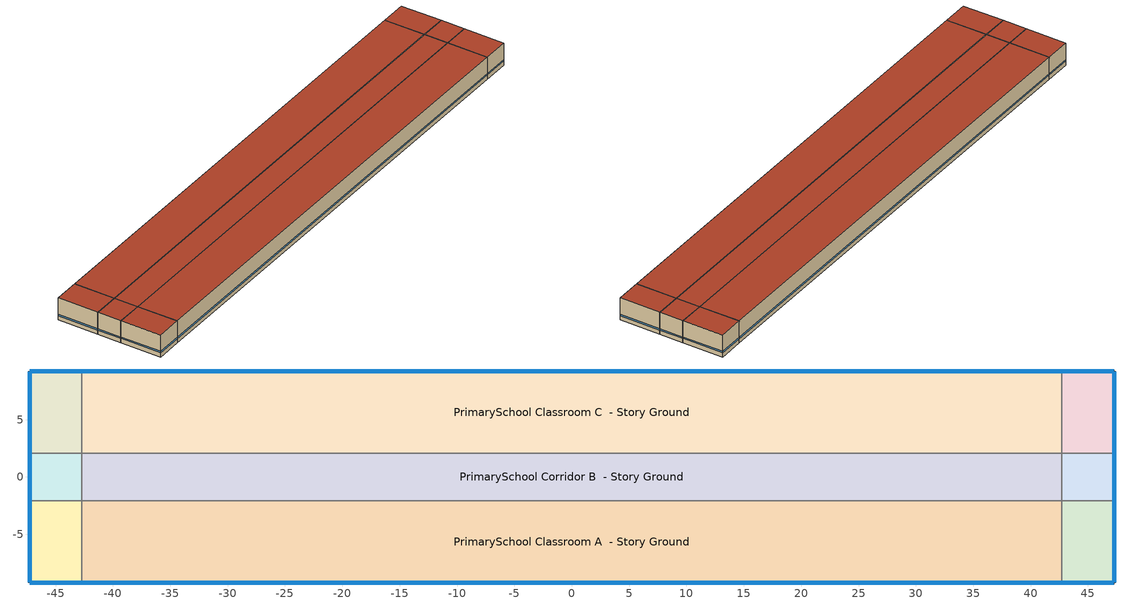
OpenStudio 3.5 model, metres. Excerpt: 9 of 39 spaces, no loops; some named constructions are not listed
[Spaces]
PrimarySchool Classroom A end_a - Story Ground
 floor ground (Foundation F 126 Perim 1171 Area 3262): -47.27,-9.21 -47.27,-2.08 -42.7,-2.08 -42.7,-9.21 z0
 wall outside: -47.27,-2.08 -47.27,-9.21 -42.7,-9.21 z0:3.96
 wall to PrimarySchool Corridor B end_a - Story Ground: -42.7,-2.08 -47.27,-2.08 z0:3.96
 wall to PrimarySchool Classroom A  - Story Ground: -42.7,-9.21 -42.7,-2.08 z0:3.96
 window: -47.25,-9.21 -42.73,-9.21 / -47.27,-2.1 -47.27,-9.19 z0.76:1
 roof outside: -42.7,-9.21 -42.7,-2.08 -47.27,-2.08 -47.27,-9.21 z3.96
PrimarySchool Corridor B end_a - Story Ground
 floor ground (Foundation F 126 Perim 415 Area 1899): -47.27,-2.08 -47.27,2.08 -42.7,2.08 -42.7,-2.08 z0
 wall outside: -47.27,2.08 -47.27,-2.08 z0:3.96
 wall to PrimarySchool Classroom C end_a - Story Ground: -42.7,2.08 -47.27,2.08 z0:3.96
 wall to PrimarySchool Corridor B  - Story Ground: -42.7,-2.08 -42.7,2.08 z0:3.96
 window: -47.27,2.05 -47.27,-2.05 z0.76:1
 roof outside: -42.7,-2.08 -42.7,2.08 -47.27,2.08 -47.27,-2.08 z3.96
PrimarySchool Classroom C end_a - Story Ground
 floor ground (Foundation F 126 Perim 1171 Area 3262): -47.27,2.08 -47.27,9.21 -42.7,9.21 -42.7,2.08 z0
 wall outside: -42.7,9.21 -47.27,9.21 -47.27,2.08 z0:3.96
 wall to PrimarySchool Classroom C  - Story Ground: -42.7,2.08 -42.7,9.21 z0:3.96
 window: -47.27,9.19 -47.27,2.1 / -42.73,9.21 -47.25,9.21 z0.76:1
 roof outside: -42.7,2.08 -42.7,9.21 -47.27,9.21 -47.27,2.08 z3.96
PrimarySchool Classroom A  - Story Ground
 floor ground (Foundation F 126 Perim 854 Area 60936): -42.7,-9.21 -42.7,-2.08 42.7,-2.08 42.7,-9.21 z0
 wall outside: -42.7,-9.21 42.7,-9.21 z0:3.96
 wall to PrimarySchool Corridor B  - Story Ground: 42.7,-2.08 -42.7,-2.08 z0:3.96
 wall to PrimarySchool Classroom A end_b - Story Ground: 42.7,-9.21 42.7,-2.08 z0:3.96
 window: -42.68,-9.21 42.68,-9.21 z0.76:1
 roof outside: 42.7,-9.21 42.7,-2.08 -42.7,-2.08 -42.7,-9.21 z3.96
PrimarySchool Corridor B  - Story Ground
 floor ground (Foundation F 126 Perim 0 Area 35475): -42.7,-2.08 -42.7,2.08 42.7,2.08 42.7,-2.08 z0
 wall to PrimarySchool Classroom C  - Story Ground: 42.7,2.08 -42.7,2.08 z0:3.96
 wall to PrimarySchool Corridor B end_b - Story Ground: 42.7,-2.08 42.7,2.08 z0:3.96
 roof outside: 42.7,-2.08 42.7,2.08 -42.7,2.08 -42.7,-2.08 z3.96
PrimarySchool Classroom C  - Story Ground
 floor ground (Foundation F 126 Perim 854 Area 60936): -42.7,2.08 -42.7,9.21 42.7,9.21 42.7,2.08 z0
 wall outside: 42.7,9.21 -42.7,9.21 z0:3.96
 wall to PrimarySchool Classroom C end_b - Story Ground: 42.7,2.08 42.7,9.21 z0:3.96
 window: 42.68,9.21 -42.68,9.21 z0.76:1
 roof outside: 42.7,2.08 42.7,9.21 -42.7,9.21 -42.7,2.08 z3.96
PrimarySchool Classroom A end_b - Story Ground
 floor ground (Foundation F 126 Perim 1171 Area 3262): 42.7,-9.21 42.7,-2.08 47.27,-2.08 47.27,-9.21 z0
 wall outside: 42.7,-9.21 47.27,-9.21 47.27,-2.08 z0:3.96
 wall to PrimarySchool Corridor B end_b - Story Ground: 47.27,-2.08 42.7,-2.08 z0:3.96
 window: 42.73,-9.21 47.25,-9.21 / 47.27,-9.19 47.27,-2.1 z0.76:1
 roof outside: 47.27,-9.21 47.27,-2.08 42.7,-2.08 42.7,-9.21 z3.96
PrimarySchool Corridor B end_b - Story Ground
 floor ground (Foundation F 126 Perim 415 Area 1899): 42.7,-2.08 42.7,2.08 47.27,2.08 47.27,-2.08 z0
 wall outside: 47.27,-2.08 47.27,2.08 z0:3.96
 wall to PrimarySchool Classroom C end_b - Story Ground: 47.27,2.08 42.7,2.08 z0:3.96
 window: 47.27,-2.05 47.27,2.05 z0.76:1
 roof outside: 47.27,-2.08 47.27,2.08 42.7,2.08 42.7,-2.08 z3.96
PrimarySchool Classroom C end_b - Story Ground
 floor ground (Foundation F 126 Perim 1171 Area 3262): 42.7,2.08 42.7,9.21 47.27,9.21 47.27,2.08 z0
 wall outside: 47.27,2.08 47.27,9.21 42.7,9.21 z0:3.96
 window: 47.25,9.21 42.73,9.21 / 47.27,2.1 47.27,9.19 z0.76:1
 roof outside: 47.27,2.08 47.27,9.21 42.7,9.21 42.7,2.08 z3.96
[Schedule:Day]
Clothing Schedule Default Winter Clothes; Education_School BLDG_LIGHT_EndUseData Summer Design Day; Education_School BLDG_EQUIP_EndUseData Summer Design Day: 24, 0, 1
Clothing Schedule Summer Clothes: 24, 0, 0.5
Air Velocity Schedule Default: 24, 0, 0.2
Work Efficiency Schedule Default; PrimarySchool Cafeteria Occ Winter Design Day; Education_School BLDG_LIGHT_EndUseData Winter Design Day; Education_School BLDG_EQUIP_EndUseData Winter Design Day; PrimarySchool Gym Occ Winter Design Day: 24, 0, 0
PrimarySchool Cafeteria Occ Default; PrimarySchool Cafeteria Occ Wkdy Day 1: Yes, 6, 0, 0, 6, 10, 0.0125, 6, 20, 0.025, 6, 30, 0.0375, 6, 40, 0.05, 6, 50, 0.0625, 7, 0, 0.075, 7, 10, 0.0875, 7, 20, 0.1, 7, 30, 0.1125, 7, 40, 0.125, 7, 50, 0.1375, 8, 0, 0.15, 8, 9, 0.141667, 8, 19, 0.133333, 8, 29, 0.125, 8, 39, 0.116667, 8, 49, 0.108333, 8, 59, 0.1, 9, 9, 0.0916667, 9, 19, 0.0833333, 9, 29, 0.075, 9, 39, 0.0666667, 9, 49, 0.0583333, 9, 59, 0.05, 10, 0, 0.05, 10, 9, 0.125, 10, 19, 0.2, 10, 29, 0.275, 10, 39, 0.35, 10, 49, 0.425, 10, 59, 0.5, 11, 9, 0.575, 11, 19, 0.65, 11, 29, 0.725, 11, 39, 0.8, 11, 49, 0.875, 11, 59, 0.95, 12, 0, 0.95, 12, 9, 0.883333, 12, 19, 0.816667, 12, 29, 0.75, 12, 39, 0.683333, 12, 49, 0.616667, 12, 59, 0.55, 13, 9, 0.483333, 13, 19, 0.416667, 13, 29, 0.35, 13, 39, 0.283333, 13, 49, 0.216667, 13, 59, 0.15, 14, 0, 0.15, 14, 9, 0.1375, 14, 19, 0.125, 14, 29, 0.1125, 14, 39, 0.1, 14, 49, 0.0875, 14, 59, 0.075, 15, 9, 0.0625, 15, 19, 0.05, 15, 29, 0.0375, 15, 39, 0.025, 15, 49, 0.0125, 15, 59, 5.32907e-16, 16, 0, 0, 24, 0, 0
PrimarySchool Cafeteria Occ Summer Design Day: 7, 0, 0, 9, 0, 0.15, 11, 0, 0.05, 13, 0, 0.95, 15, 0, 0.15, 24, 0, 0
PrimarySchool Cafeteria Occ Wkdy Day: Yes, 9, 0, 0, 15, 0, 0.25, 24, 0, 0
PrimarySchool Cafeteria Occ Wknd Day; PrimarySchool Cafeteria Occ Wknd Day 1; PrimarySchool Cafeteria Occ Wknd Day 2; PrimarySchool Bldg Occ Wknd Day; PrimarySchool Bldg Occ Wknd Day 1; PrimarySchool Bldg Occ Wknd Day 2; PrimarySchool Gym Occ Wknd Day; PrimarySchool Gym Occ Wknd Day 1; PrimarySchool Gym Occ Wknd Day 2: Yes, 8, 45, 0, 24, 0, 0
Education_School BLDG_LIGHT_EndUseData Default; Education_School BLDG_LIGHT_EndUseData Wkdy Day 1: Yes, 0, 10, 0.122572, 0, 20, 0.122546, 0, 30, 0.12252, 0, 40, 0.122453, 0, 49, 0.122385, 0, 59, 0.122317, 1, 9, 0.122249, 1, 19, 0.122181, 1, 30, 0.122113, 1, 40, 0.122053, 1, 50, 0.121993, 2, 0, 0.121933, 2, 9, 0.121873, 2, 19, 0.121813, 2, 29, 0.121753, 2, 30, 0.121753, 2, 39, 0.121853, 2, 49, 0.121952, 2, 59, 0.122052, 3, 9, 0.122152, 3, 19, 0.122251, 3, 29, 0.122351, 3, 30, 0.122351, 3, 39, 0.122389, 3, 49, 0.122427, 3, 59, 0.122465, 4, 9, 0.122503, 4, 19, 0.122542, 4, 30, 0.12258, 4, 40, 0.125478, 4, 50, 0.128376, 5, 0, 0.131274, 5, 10, 0.134172, 5, 20, 0.13707, 5, 30, 0.139968, 5, 40, 0.154908, 5, 50, 0.169849, 6, 0, 0.18479, 6, 10, 0.199731, 6, 20, 0.214671, 6, 30, 0.229612, 6, 40, 0.263895, 6, 50, 0.298178, 7, 0, 0.332461, 7, 10, 0.366744, 7, 20, 0.401027, 7, 30, 0.43531, 7, 40, 0.462104, 7, 50, 0.488899, 8, 0, 0.515694, 8, 9, 0.542488, 8, 19, 0.569283, 8, 29, 0.596078, 8, 30, 0.596078, 8, 39, 0.598316, 8, 49, 0.600555, 8, 59, 0.602794, 9, 9, 0.605033, 9, 19, 0.607272, 9, 29, 0.609511, 9, 30, 0.609511, 9, 39, 0.617382, 9, 49, 0.625254, 9, 59, 0.633125, 10, 9, 0.640997, 10, 19, 0.648868, 10, 29, 0.65674, 10, 30, 0.65674, 10, 39, 0.653875, 10, 49, 0.65101, 10, 59, 0.648145, 11, 9, 0.64528, 11, 19, 0.642415, 11, 29, 0.63955, 11, 30, 0.63955, 11, 39, 0.639909, 11, 49, 0.640268, 11, 59, 0.640627, 12, 9, 0.640987, 12, 19, 0.641346, 12, 29, 0.641705, 12, 30, 0.641705, 12, 39, 0.640977, 12, 49, 0.640248, 12, 59, 0.63952, 13, 9, 0.638792, 13, 19, 0.638063, 13, 29, 0.637335, 13, 30, 0.637335, 13, 39, 0.631651, 13, 49, 0.625967, 13, 59, 0.620283, 14, 9, 0.614599, 14, 19, 0.608915, 14, 29, 0.603231, 14, 30, 0.603231, 14, 39, 0.593484, 14, 49, 0.583736, 14, 59, 0.573989, 15, 9, 0.564241, 15, 19, 0.554494, 15, 29, 0.544746, 15, 30, 0.544746, 15, 39, 0.529291, 15, 49, 0.513836, 15, 59, 0.498381, 16, 9, 0.482926, 16, 19, 0.467471, 16, 30, 0.452016, 16, 40, 0.444642, 16, 50, 0.437267, 17, 0, 0.429893, 17, 10, 0.422519, 17, 20, 0.415144, 17, 30, 0.40777, 17, 40, 0.403073, 17, 50, 0.398376, 18, 0, 0.393679, 18, 10, 0.388982, 18, 20, 0.384284, 18, 30, 0.379587, 18, 40, 0.364045, 18, 50, 0.348504, 19, 0, 0.332962, 19, 10, 0.31742, 19, 20, 0.301878, 19, 30, 0.286336, 19, 40, 0.279334, 19, 50, 0.272332, 20, 0, 0.26533, 20, 10, 0.258328, 20, 20, 0.251326, 20, 30, 0.244324, 20, 40, 0.234621, 20, 50, 0.224919, 21, 0, 0.215216, 21, 10, 0.205513, 21, 20, 0.19581, 21, 30, 0.186107, 21, 40, 0.17572, 21, 50, 0.165333, 22, 0, 0.154947, 22, 10, 0.14456, 22, 20, 0.134173, 22, 30, 0.123786, 22, 40, 0.123601, 22, 50, 0.123416, 23, 0, 0.123231, 23, 10, 0.123046, 23, 20, 0.122861, 23, 30, 0.122676, 23, 40, 0.12265, 23, 50, 0.122624, 24, 0, 0.122598
Education_School BLDG_LIGHT_EndUseData Sat Day; Education_School BLDG_LIGHT_EndUseData Sat Day 2: Yes, 0, 5, 0.18739, 0, 10, 0.128508, 0, 15, 0.184568, 0, 20, 0.128571, 0, 24, 0.182116, 0, 30, 0.128633, 0, 34, 0.179664, 0, 40, 0.128696, 0, 44, 0.177211, 0, 49, 0.128759, 0, 54, 0.174759, 0, 59, 0.128822, 1, 4, 0.172306, 1, 9, 0.128884, 1, 15, 0.169854, 1, 19, 0.128947, 1, 25, 0.165177, 1, 30, 0.12901, 1, 35, 0.1605, 1, 40, 0.129072, 1, 45, 0.155824, 1, 50, 0.129135, 1, 55, 0.151147, 2, 0, 0.129198, 2, 5, 0.14647, 2, 9, 0.129261, 2, 15, 0.141793, 2, 19, 0.129323, 2, 24, 0.141896, 2, 29, 0.129386, 2, 34, 0.142, 2, 39, 0.129449, 2, 44, 0.142103, 2, 49, 0.129511, 2, 54, 0.142206, 2, 59, 0.129574, 3, 4, 0.142309, 3, 9, 0.129637, 3, 14, 0.142412, 3, 15, 0.142412, 3, 19, 0.1297, 3, 24, 0.14272, 3, 29, 0.129762, 3, 34, 0.143029, 3, 39, 0.129825, 3, 44, 0.143338, 3, 49, 0.129888, 3, 54, 0.143646, 3, 59, 0.129951, 4, 4, 0.143955, 4, 9, 0.130013, 4, 15, 0.144263, 4, 19, 0.130076, 4, 25, 0.144004, 4, 29, 0.130139, 4, 35, 0.143745, 4, 39, 0.130201, 4, 45, 0.143485, 4, 49, 0.130264, 4, 55, 0.143226, 5, 0, 0.130327, 5, 5, 0.142967, 5, 10, 0.13039, 5, 15, 0.142707, 5, 20, 0.130452, 5, 25, 0.142569, 5, 30, 0.130515, 5, 35, 0.142431, 5, 40, 0.130578, 5, 45, 0.142293, 5, 50, 0.13064, 5, 55, 0.142155, 6, 0, 0.130703, 6, 5, 0.142016, 6, 10, 0.130766, 6, 15, 0.141878, 6, 20, 0.130829, 6, 25, 0.139411, 6, 30, 0.130891, 6, 35, 0.136944, 6, 40, 0.130954, 6, 45, 0.134477, 6, 50, 0.131017, 6, 55, 0.13201, 7, 0, 0.13108, 7, 5, 0.129543, 7, 10, 0.131142, 7, 15, 0.127076, 7, 20, 0.131205, 7, 25, 0.126647, 7, 30, 0.131268, 7, 35, 0.126218, 7, 40, 0.13133, 7, 45, 0.125789, 7, 50, 0.131393, 7, 55, 0.125359, 8, 0, 0.131456, 8, 5, 0.12493, 8, 10, 0.131519, 8, 15, 0.124501, 8, 20, 0.131581, 8, 24, 0.124704, 8, 30, 0.131644, 8, 34, 0.124908, 8, 40, 0.131707, 8, 44, 0.125112, 8, 50, 0.131769, 8, 54, 0.125315, 9, 0, 0.131832, 9, 4, 0.125519, 9, 10, 0.131895, 9, 14, 0.125722, 9, 15, 0.125722, 9, 20, 0.131958, 9, 24, 0.125338, 9, 30, 0.13202, 9, 34, 0.124954, 9, 39, 0.132083, 9, 44, 0.12457, 9, 49, 0.132146, 9, 54, 0.124185, 9, 59, 0.132209, 10, 4, 0.123801, 10, 9, 0.132271, 10, 14, 0.123417, 10, 15, 0.123417, 10, 19, 0.132334, 10, 29, 0.132397, 10, 39, 0.132459, 10, 49, 0.132522, 10, 59, 0.132585, 11, 9, 0.132648, 11, 19, 0.13271, 11, 29, 0.132773, 11, 39, 0.132836, 11, 49, 0.132898, 11, 59, 0.132961, 12, 9, 0.133024, 12, 19, 0.133087, 12, 29, 0.133149, 12, 39, 0.133212, 12, 49, 0.133275, 12, 59, 0.133338, 13, 9, 0.1334, 13, 19, 0.133463, 13, 29, 0.133526, 13, 39, 0.133588, 13, 49, 0.133651, 13, 59, 0.133714, 14, 9, 0.133777, 14, 19, 0.133839, 14, 29, 0.133902, 14, 39, 0.133965, 14, 49, 0.134027, 14, 59, 0.13409, 15, 9, 0.134153, 15, 15, 0.134184, 15, 24, 0.135452, 15, 34, 0.13672, 15, 44, 0.137988, 15, 54, 0.139255, 16, 4, 0.140523, 16, 15, 0.141791, 16, 25, 0.142593, 16, 35, 0.143394, 16, 45, 0.144196, 16, 55, 0.144998, 17, 5, 0.145799, 17, 15, 0.146601, 17, 25, 0.15459, 17, 35, 0.16258, 17, 45, 0.170569, 17, 55, 0.178558, 18, 5, 0.186548, 18, 15, 0.194537, 18, 25, 0.21144, 18, 35, 0.228342, 18, 45, 0.245244, 18, 55, 0.262147, 19, 5, 0.279049, 19, 15, 0.295951, 19, 25, 0.294642, 19, 35, 0.293334, 19, 45, 0.292025, 19, 55, 0.290716, 20, 5, 0.289407, 20, 15, 0.288098, 20, 25, 0.282084, 20, 35, 0.27607, 20, 45, 0.270055, 20, 55, 0.264041, 21, 5, 0.258027, 21, 15, 0.252012, 21, 25, 0.249183, 21, 35, 0.246353, 21, 45, 0.243524, 21, 55, 0.240694, 22, 5, 0.237865, 22, 15, 0.235035, 22, 25, 0.229445, 22, 35, 0.223856, 22, 45, 0.218266, 22, 55, 0.212677, 23, 5, 0.207087, 23, 15, 0.201498, 23, 25, 0.198676, 23, 35, 0.195855, 23, 45, 0.193033, 23, 55, 0.190212, 24, 0, 0.18739
Education_School BLDG_LIGHT_EndUseData Sat Day 1: Yes, 0, 5, 0.227914, 0, 10, 0.100443, 0, 15, 0.22981, 0, 20, 0.100606, 0, 24, 0.223179, 0, 30, 0.100769, 0, 34, 0.216547, 0, 40, 0.100932, 0, 44, 0.209916, 0, 49, 0.101095, 0, 54, 0.203285, 0, 59, 0.101259, 1, 4, 0.196653, 1, 9, 0.101422, 1, 15, 0.190022, 1, 19, 0.101585, 1, 25, 0.185121, 1, 30, 0.101748, 1, 35, 0.180221, 1, 40, 0.101911, 1, 45, 0.175321, 1, 50, 0.102075, 1, 55, 0.170421, 2, 0, 0.102238, 2, 5, 0.165521, 2, 9, 0.102401, 2, 15, 0.16062, 2, 19, 0.102564, 2, 24, 0.16494, 2, 29, 0.102728, 2, 34, 0.169259, 2, 39, 0.102891, 2, 44, 0.173578, 2, 49, 0.103054, 2, 54, 0.177897, 2, 59, 0.103217, 3, 4, 0.182216, 3, 9, 0.10338, 3, 14, 0.186536, 3, 15, 0.186536, 3, 19, 0.103544, 3, 24, 0.189422, 3, 29, 0.103707, 3, 34, 0.192308, 3, 39, 0.10387, 3, 44, 0.195194, 3, 49, 0.104033, 3, 54, 0.19808, 3, 59, 0.104197, 4, 4, 0.200966, 4, 9, 0.10436, 4, 15, 0.203852, 4, 19, 0.104523, 4, 25, 0.201302, 4, 29, 0.104686, 4, 35, 0.198752, 4, 39, 0.104849, 4, 45, 0.196202, 4, 49, 0.105013, 4, 55, 0.193651, 5, 0, 0.105176, 5, 5, 0.191101, 5, 10, 0.105339, 5, 15, 0.188551, 5, 20, 0.105502, 5, 25, 0.185717, 5, 30, 0.105665, 5, 35, 0.182883, 5, 40, 0.105829, 5, 45, 0.180049, 5, 50, 0.105992, 5, 55, 0.177215, 6, 0, 0.106155, 6, 5, 0.174381, 6, 10, 0.106318, 6, 15, 0.171547, 6, 20, 0.106482, 6, 25, 0.164017, 6, 30, 0.106645, 6, 35, 0.156488, 6, 40, 0.106808, 6, 45, 0.148958, 6, 50, 0.106971, 6, 55, 0.141429, 7, 0, 0.107134, 7, 5, 0.1339, 7, 10, 0.107298, 7, 15, 0.12637, 7, 20, 0.107461, 7, 25, 0.123541, 7, 30, 0.107624, 7, 35, 0.120711, 7, 40, 0.107787, 7, 45, 0.117882, 7, 50, 0.107951, 7, 55, 0.115052, 8, 0, 0.108114, 8, 5, 0.112223, 8, 10, 0.108277, 8, 15, 0.109394, 8, 20, 0.10844, 8, 24, 0.107873, 8, 30, 0.108603, 8, 34, 0.106353, 8, 40, 0.108767, 8, 44, 0.104832, 8, 50, 0.10893, 8, 54, 0.103312, 9, 0, 0.109093, 9, 4, 0.101791, 9, 10, 0.109256, 9, 14, 0.100271, 9, 15, 0.100271, 9, 20, 0.10942, 9, 24, 0.100319, 9, 30, 0.109583, 9, 34, 0.100367, 9, 39, 0.109746, 9, 44, 0.100415, 9, 49, 0.109909, 9, 54, 0.100464, 9, 59, 0.110072, 10, 4, 0.100512, 10, 9, 0.110236, 10, 14, 0.10056, 10, 15, 0.10056, 10, 19, 0.110399, 10, 29, 0.110562, 10, 39, 0.110725, 10, 49, 0.110888, 10, 59, 0.111052, 11, 9, 0.111215, 11, 19, 0.111378, 11, 29, 0.111541, 11, 39, 0.111705, 11, 49, 0.111868, 11, 59, 0.112031, 12, 9, 0.112194, 12, 19, 0.112357, 12, 29, 0.112521, 12, 39, 0.112684, 12, 49, 0.112847, 12, 59, 0.11301, 13, 9, 0.113174, 13, 19, 0.113337, 13, 29, 0.1135, 13, 39, 0.113663, 13, 49, 0.113826, 13, 59, 0.11399, 14, 9, 0.114153, 14, 19, 0.114316, 14, 29, 0.114479, 14, 39, 0.114642, 14, 49, 0.114806, 14, 59, 0.114969, 15, 9, 0.115132, 15, 15, 0.115214, 15, 24, 0.118851, 15, 34, 0.122488, 15, 44, 0.126126, 15, 54, 0.129763, 16, 4, 0.1334, 16, 15, 0.137038, 16, 25, 0.136134, 16, 35, 0.13523, 16, 45, 0.134326, 16, 55, 0.133421, 17, 5, 0.132517, 17, 15, 0.131613, 17, 25, 0.139473, 17, 35, 0.147333, 17, 45, 0.155193, 17, 55, 0.163053, 18, 5, 0.170913, 18, 15, 0.178772, 18, 25, 0.186108, 18, 35, 0.193444, 18, 45, 0.20078, 18, 55, 0.208116, 19, 5, 0.215452, 19, 15, 0.222788, 19, 25, 0.226198, 19, 35, 0.229609, 19, 45, 0.233019, 19, 55, 0.236429, 20, 5, 0.239839, 20, 15, 0.243249, 20, 25, 0.243377, 20, 35, 0.243505, 20, 45, 0.243632, 20, 55, 0.24376, 21, 5, 0.243888, 21, 15, 0.244015, 21, 25, 0.239267, 21, 35, 0.234519, 21, 45, 0.229771, 21, 55, 0.225023, 22, 5, 0.220274, 22, 15, 0.215526, 22, 25, 0.21601, 22, 35, 0.216494, 22, 45, 0.216978, 22, 55, 0.217462, 23, 5, 0.217946, 23, 15, 0.21843, 23, 25, 0.220327, 23, 35, 0.222223, 23, 45, 0.22412, 23, 55, 0.226017, 24, 0, 0.227914
Education_School BLDG_LIGHT_EndUseData Sun Day; Education_School BLDG_LIGHT_EndUseData Sun Day 2: Yes, 0, 5, 0.139094, 0, 10, 0.122947, 0, 15, 0.139663, 0, 20, 0.12314, 0, 24, 0.140111, 0, 30, 0.123333, 0, 34, 0.140558, 0, 40, 0.123526, 0, 44, 0.141006, 0, 49, 0.123719, 0, 54, 0.141453, 0, 59, 0.123912, 1, 4, 0.141901, 1, 9, 0.124105, 1, 15, 0.142349, 1, 19, 0.124298, 1, 25, 0.142735, 1, 30, 0.124491, 1, 35, 0.143121, 1, 40, 0.124684, 1, 45, 0.143508, 1, 50, 0.124877, 1, 55, 0.143894, 2, 0, 0.12507, 2, 5, 0.14428, 2, 9, 0.125263, 2, 15, 0.144666, 2, 19, 0.125456, 2, 24, 0.146039, 2, 29, 0.125649, 2, 34, 0.147412, 2, 39, 0.125842, 2, 44, 0.148784, 2, 49, 0.126035, 2, 54, 0.150157, 2, 59, 0.126228, 3, 4, 0.15153, 3, 9, 0.126421, 3, 14, 0.152902, 3, 15, 0.152902, 3, 19, 0.126614, 3, 24, 0.15452, 3, 29, 0.126807, 3, 34, 0.156138, 3, 39, 0.127, 3, 44, 0.157756, 3, 49, 0.127193, 3, 54, 0.159373, 3, 59, 0.127386, 4, 4, 0.160991, 4, 9, 0.127579, 4, 15, 0.162609, 4, 19, 0.127772, 4, 25, 0.160461, 4, 29, 0.127965, 4, 35, 0.158312, 4, 39, 0.128158, 4, 45, 0.156164, 4, 49, 0.128351, 4, 55, 0.154016, 5, 0, 0.128544, 5, 5, 0.151868, 5, 10, 0.128737, 5, 15, 0.149719, 5, 20, 0.12893, 5, 25, 0.148466, 5, 30, 0.129123, 5, 35, 0.147212, 5, 40, 0.129316, 5, 45, 0.145959, 5, 50, 0.129509, 5, 55, 0.144705, 6, 0, 0.129702, 6, 5, 0.143451, 6, 10, 0.129895, 6, 15, 0.142198, 6, 20, 0.130088, 6, 25, 0.13931, 6, 30, 0.130281, 6, 35, 0.136423, 6, 40, 0.130474, 6, 45, 0.133536, 6, 50, 0.130667, 6, 55, 0.130648, 7, 0, 0.13086, 7, 5, 0.127761, 7, 10, 0.131053, 7, 15, 0.124873, 7, 20, 0.131246, 7, 25, 0.124546, 7, 30, 0.131439, 7, 35, 0.124218, 7, 40, 0.131632, 7, 45, 0.123891, 7, 50, 0.131826, 7, 55, 0.123563, 8, 0, 0.132019, 8, 5, 0.123235, 8, 10, 0.132212, 8, 15, 0.122908, 8, 20, 0.132405, 8, 24, 0.12355, 8, 30, 0.132598, 8, 34, 0.124192, 8, 40, 0.132791, 8, 44, 0.124834, 8, 50, 0.132984, 8, 54, 0.125476, 9, 0, 0.133177, 9, 4, 0.126118, 9, 10, 0.13337, 9, 14, 0.12676, 9, 15, 0.12676, 9, 20, 0.133563, 9, 24, 0.126094, 9, 30, 0.133756, 9, 34, 0.125428, 9, 39, 0.133949, 9, 44, 0.124762, 9, 49, 0.134142, 9, 54, 0.124096, 9, 59, 0.134335, 10, 4, 0.12343, 10, 9, 0.134528, 10, 14, 0.122764, 10, 15, 0.122764, 10, 19, 0.134721, 10, 29, 0.134914, 10, 39, 0.135107, 10, 49, 0.1353, 10, 59, 0.135493, 11, 9, 0.135686, 11, 19, 0.135879, 11, 29, 0.136072, 11, 39, 0.136265, 11, 49, 0.136458, 11, 59, 0.136651, 12, 9, 0.136844, 12, 19, 0.137037, 12, 29, 0.13723, 12, 39, 0.137423, 12, 49, 0.137616, 12, 59, 0.137809, 13, 9, 0.138002, 13, 19, 0.138195, 13, 29, 0.138388, 13, 39, 0.138581, 13, 49, 0.138774, 13, 59, 0.138967, 14, 9, 0.13916, 14, 19, 0.139353, 14, 29, 0.139546, 14, 39, 0.139739, 14, 49, 0.139932, 14, 59, 0.140125, 15, 9, 0.140318, 15, 15, 0.140415, 15, 24, 0.139903, 15, 34, 0.139391, 15, 44, 0.138878, 15, 54, 0.138366, 16, 4, 0.137854, 16, 15, 0.137342, 16, 25, 0.136806, 16, 35, 0.136271, 16, 45, 0.135736, 16, 55, 0.1352, 17, 5, 0.134665, 17, 15, 0.134129, 17, 25, 0.134094, 17, 35, 0.134058, 17, 45, 0.134023, 17, 55, 0.133987, 18, 5, 0.133952, 18, 15, 0.133916, 18, 25, 0.134943, 18, 35, 0.13597, 18, 45, 0.136997, 18, 55, 0.138025, 19, 5, 0.139052, 19, 15, 0.140079, 19, 25, 0.140394, 19, 35, 0.140709, 19, 45, 0.141025, 19, 55, 0.14134, 20, 5, 0.141655, 20, 15, 0.14197, 20, 25, 0.141956, 20, 35, 0.141942, 20, 45, 0.141928, 20, 55, 0.141914, 21, 5, 0.1419, 21, 15, 0.141886, 21, 25, 0.141695, 21, 35, 0.141505, 21, 45, 0.141314, 21, 55, 0.141124, 22, 5, 0.140933, 22, 15, 0.140743, 22, 25, 0.139993, 22, 35, 0.139244, 22, 45, 0.138495, 22, 55, 0.137745, 23, 5, 0.136996, 23, 15, 0.136247, 23, 25, 0.136816, 23, 35, 0.137386, 23, 45, 0.137955, 23, 55, 0.138524, 24, 0, 0.139094
Education_School BLDG_LIGHT_EndUseData Sun Day 1: Yes, 0, 5, 0.167189, 0, 10, 0.101225, 0, 15, 0.171187, 0, 20, 0.101216, 0, 24, 0.170369, 0, 30, 0.101207, 0, 34, 0.16955, 0, 40, 0.101198, 0, 44, 0.168731, 0, 49, 0.101189, 0, 54, 0.167913, 0, 59, 0.10118, 1, 4, 0.167094, 1, 9, 0.101171, 1, 15, 0.166276, 1, 19, 0.101162, 1, 25, 0.169057, 1, 30, 0.101153, 1, 35, 0.171839, 1, 40, 0.101144, 1, 45, 0.174621, 1, 50, 0.101135, 1, 55, 0.177403, 2, 0, 0.101126, 2, 5, 0.180184, 2, 9, 0.101117, 2, 15, 0.182966, 2, 19, 0.101108, 2, 24, 0.1859, 2, 29, 0.101099, 2, 34, 0.188833, 2, 39, 0.10109, 2, 44, 0.191767, 2, 49, 0.101081, 2, 54, 0.194701, 2, 59, 0.101072, 3, 4, 0.197635, 3, 9, 0.101063, 3, 14, 0.200568, 3, 15, 0.200568, 3, 19, 0.101054, 3, 24, 0.202672, 3, 29, 0.101045, 3, 34, 0.204776, 3, 39, 0.101035, 3, 44, 0.20688, 3, 49, 0.101026, 3, 54, 0.208984, 3, 59, 0.101017, 4, 4, 0.211088, 4, 9, 0.101008, 4, 15, 0.213192, 4, 19, 0.100999, 4, 25, 0.211493, 4, 29, 0.10099, 4, 35, 0.209795, 4, 39, 0.100981, 4, 45, 0.208096, 4, 49, 0.100972, 4, 55, 0.206397, 5, 0, 0.100963, 5, 5, 0.204699, 5, 10, 0.100954, 5, 15, 0.203, 5, 20, 0.100945, 5, 25, 0.200722, 5, 30, 0.100936, 5, 35, 0.198445, 5, 40, 0.100927, 5, 45, 0.196167, 5, 50, 0.100918, 5, 55, 0.193889, 6, 0, 0.100909, 6, 5, 0.191611, 6, 10, 0.1009, 6, 15, 0.189333, 6, 20, 0.100891, 6, 25, 0.180246, 6, 30, 0.100882, 6, 35, 0.171158, 6, 40, 0.100873, 6, 45, 0.162071, 6, 50, 0.100864, 6, 55, 0.152983, 7, 0, 0.100855, 7, 5, 0.143896, 7, 10, 0.100846, 7, 15, 0.134809, 7, 20, 0.100837, 7, 25, 0.135738, 7, 30, 0.100828, 7, 35, 0.136667, 7, 40, 0.100819, 7, 45, 0.137597, 7, 50, 0.10081, 7, 55, 0.138526, 8, 0, 0.100801, 8, 5, 0.139455, 8, 10, 0.100792, 8, 15, 0.140384, 8, 20, 0.100783, 8, 24, 0.134423, 8, 30, 0.100774, 8, 34, 0.128461, 8, 40, 0.100765, 8, 44, 0.122499, 8, 50, 0.100756, 8, 54, 0.116538, 9, 0, 0.100746, 9, 4, 0.110576, 9, 10, 0.100737, 9, 14, 0.104614, 9, 15, 0.104614, 9, 20, 0.100728, 9, 24, 0.104102, 9, 30, 0.100719, 9, 34, 0.10359, 9, 39, 0.10071, 9, 44, 0.103078, 9, 49, 0.100701, 9, 54, 0.102566, 9, 59, 0.100692, 10, 4, 0.102054, 10, 9, 0.100683, 10, 14, 0.101542, 10, 15, 0.101542, 10, 19, 0.100674, 10, 29, 0.100665, 10, 39, 0.100656, 10, 49, 0.100647, 10, 59, 0.100638, 11, 9, 0.100629, 11, 19, 0.10062, 11, 29, 0.100611, 11, 39, 0.100602, 11, 49, 0.100593, 11, 59, 0.100584, 12, 9, 0.100575, 12, 19, 0.100566, 12, 29, 0.100557, 12, 39, 0.100548, 12, 49, 0.100539, 12, 59, 0.10053, 13, 9, 0.100521, 13, 19, 0.100512, 13, 29, 0.100503, 13, 39, 0.100494, 13, 49, 0.100485, 13, 59, 0.100476, 14, 9, 0.100467, 14, 19, 0.100457, 14, 29, 0.100448, 14, 39, 0.100439, 14, 49, 0.10043, 14, 59, 0.100421, 15, 9, 0.100412, 15, 15, 0.100408, 15, 24, 0.100543, 15, 34, 0.100679, 15, 44, 0.100814, 15, 54, 0.10095, 16, 4, 0.101085, 16, 15, 0.101221, 16, 25, 0.101234, 16, 35, 0.101247, 16, 45, 0.10126, 16, 55, 0.101272, 17, 5, 0.101285, 17, 15, 0.101298, 17, 25, 0.101112, 17, 35, 0.100926, 17, 45, 0.10074, 17, 55, 0.100554, 18, 5, 0.100368, 18, 15, 0.100182, 18, 25, 0.100704, 18, 35, 0.101225, 18, 45, 0.101746, 18, 55, 0.102268, 19, 5, 0.102789, 19, 15, 0.10331, 19, 25, 0.106075, 19, 35, 0.108839, 19, 45, 0.111603, 19, 55, 0.114367, 20, 5, 0.117131, 20, 15, 0.119895, 20, 25, 0.121634, 20, 35, 0.123372, 20, 45, 0.125111, 20, 55, 0.126849, 21, 5, 0.128588, 21, 15, 0.130327, 21, 25, 0.131167, 21, 35, 0.132008, 21, 45, 0.132849, 21, 55, 0.13369, 22, 5, 0.13453, 22, 15, 0.135371, 22, 25, 0.137343, 22, 35, 0.139314, 22, 45, 0.141286, 22, 55, 0.143258, 23, 5, 0.145229, 23, 15, 0.147201, 23, 25, 0.151199, 23, 35, 0.155196, 23, 45, 0.159194, 23, 55, 0.163192, 24, 0, 0.167189
Education_School BLDG_LIGHT_EndUseData Wkdy Day: Yes, 0, 10, 0.113014, 0, 20, 0.113032, 0, 30, 0.113049, 0, 40, 0.113162, 0, 49, 0.113274, 0, 59, 0.113386, 1, 9, 0.113499, 1, 19, 0.113611, 1, 30, 0.113723, 1, 40, 0.113054, 1, 50, 0.112384, 2, 0, 0.111715, 2, 9, 0.111045, 2, 19, 0.110376, 2, 29, 0.109706, 2, 30, 0.109706, 2, 39, 0.109561, 2, 49, 0.109415, 2, 59, 0.109269, 3, 9, 0.109124, 3, 19, 0.108978, 3, 29, 0.108832, 3, 30, 0.108832, 3, 39, 0.108054, 3, 49, 0.107277, 3, 59, 0.106499, 4, 9, 0.105721, 4, 19, 0.104943, 4, 30, 0.104165, 4, 40, 0.106994, 4, 50, 0.109823, 5, 0, 0.112652, 5, 10, 0.115481, 5, 20, 0.11831, 5, 30, 0.121139, 5, 40, 0.12843, 5, 50, 0.135722, 6, 0, 0.143014, 6, 10, 0.150305, 6, 20, 0.157597, 6, 30, 0.164888, 6, 40, 0.171067, 6, 50, 0.177246, 7, 0, 0.183425, 7, 10, 0.189604, 7, 20, 0.195783, 7, 30, 0.201962, 7, 40, 0.21177, 7, 50, 0.221578, 8, 0, 0.231386, 8, 9, 0.241194, 8, 19, 0.251002, 8, 29, 0.26081, 8, 30, 0.26081, 8, 39, 0.270174, 8, 49, 0.279539, 8, 59, 0.288903, 9, 9, 0.298267, 9, 19, 0.307632, 9, 29, 0.316996, 9, 30, 0.316996, 9, 39, 0.322481, 9, 49, 0.327966, 9, 59, 0.333452, 10, 9, 0.338937, 10, 19, 0.344422, 10, 29, 0.349907, 10, 30, 0.349907, 10, 39, 0.352695, 10, 49, 0.355483, 10, 59, 0.358272, 11, 9, 0.36106, 11, 19, 0.363848, 11, 29, 0.366636, 11, 30, 0.366636, 11, 39, 0.368006, 11, 49, 0.369377, 11, 59, 0.370747, 12, 9, 0.372117, 12, 19, 0.373487, 12, 29, 0.374858, 12, 30, 0.374858, 12, 39, 0.377895, 12, 49, 0.380932, 12, 59, 0.383969, 13, 9, 0.387007, 13, 19, 0.390044, 13, 29, 0.393081, 13, 30, 0.393081, 13, 39, 0.3941, 13, 49, 0.395119, 13, 59, 0.396137, 14, 9, 0.397156, 14, 19, 0.398175, 14, 29, 0.399193, 14, 30, 0.399193, 14, 39, 0.394826, 14, 49, 0.390459, 14, 59, 0.386091, 15, 9, 0.381724, 15, 19, 0.377357, 15, 29, 0.372989, 15, 30, 0.372989, 15, 39, 0.363485, 15, 49, 0.35398, 15, 59, 0.344476, 16, 9, 0.334971, 16, 19, 0.325467, 16, 30, 0.315962, 16, 40, 0.311011, 16, 50, 0.306059, 17, 0, 0.301108, 17, 10, 0.296156, 17, 20, 0.291205, 17, 30, 0.286254, 17, 40, 0.286486, 17, 50, 0.286717, 18, 0, 0.286949, 18, 10, 0.287181, 18, 20, 0.287413, 18, 30, 0.287645, 18, 40, 0.281279, 18, 50, 0.274913, 19, 0, 0.268547, 19, 10, 0.262182, 19, 20, 0.255816, 19, 30, 0.24945, 19, 40, 0.242613, 19, 50, 0.235777, 20, 0, 0.22894, 20, 10, 0.222104, 20, 20, 0.215267, 20, 30, 0.208431, 20, 40, 0.20306, 20, 50, 0.197689, 21, 0, 0.192318, 21, 10, 0.186948, 21, 20, 0.181577, 21, 30, 0.176206, 21, 40, 0.167093, 21, 50, 0.157979, 22, 0, 0.148866, 22, 10, 0.139752, 22, 20, 0.130639, 22, 30, 0.121525, 22, 40, 0.120095, 22, 50, 0.118665, 23, 0, 0.117234, 23, 10, 0.115804, 23, 20, 0.114374, 23, 30, 0.112943, 23, 40, 0.112961, 23, 50, 0.112979, 24, 0, 0.112996
Education_School BLDG_EQUIP_EndUseData Default; Education_School BLDG_EQUIP_EndUseData Wkdy Day 1; autogen Schedule Rule 18 5_day_sch: Yes, 0, 10, 0.27095, 0, 20, 0.264825, 0, 30, 0.2587, 0, 40, 0.268083, 0, 49, 0.277467, 0, 59, 0.28685, 1, 9, 0.296233, 1, 19, 0.305617, 1, 30, 0.315, 1, 40, 0.312483, 1, 50, 0.309967, 2, 0, 0.30745, 2, 9, 0.304933, 2, 19, 0.302417, 2, 29, 0.2999, 2, 30, 0.2999, 2, 39, 0.29345, 2, 49, 0.287, 2, 59, 0.28055, 3, 9, 0.2741, 3, 19, 0.26765, 3, 29, 0.2612, 3, 30, 0.2612, 3, 39, 0.259367, 3, 49, 0.257533, 3, 59, 0.2557, 4, 9, 0.253867, 4, 19, 0.252033, 4, 30, 0.2502, 4, 40, 0.25545, 4, 50, 0.2607, 5, 0, 0.26595, 5, 10, 0.2712, 5, 20, 0.27645, 5, 30, 0.2817, 5, 40, 0.295317, 5, 50, 0.308933, 6, 0, 0.32255, 6, 10, 0.336167, 6, 20, 0.349783, 6, 30, 0.3634, 6, 40, 0.3878, 6, 50, 0.4122, 7, 0, 0.4366, 7, 10, 0.461, 7, 20, 0.4854, 7, 30, 0.5098, 7, 40, 0.536917, 7, 50, 0.564033, 8, 0, 0.59115, 8, 9, 0.618267, 8, 19, 0.645383, 8, 29, 0.6725, 8, 30, 0.6725, 8, 39, 0.696833, 8, 49, 0.721167, 8, 59, 0.7455, 9, 9, 0.769833, 9, 19, 0.794167, 9, 29, 0.8185, 9, 30, 0.8185, 9, 39, 0.827833, 9, 49, 0.837167, 9, 59, 0.8465, 10, 9, 0.855833, 10, 19, 0.865167, 10, 29, 0.8745, 10, 30, 0.8745, 10, 39, 0.881883, 10, 49, 0.889267, 10, 59, 0.89665, 11, 9, 0.904033, 11, 19, 0.911417, 11, 29, 0.9188, 11, 30, 0.9188, 11, 39, 0.920517, 11, 49, 0.922233, 11, 59, 0.92395, 12, 9, 0.925667, 12, 19, 0.927383, 12, 29, 0.9291, 12, 30, 0.9291, 12, 39, 0.931767, 12, 49, 0.934433, 12, 59, 0.9371, 13, 9, 0.939767, 13, 19, 0.942433, 13, 29, 0.9451, 13, 30, 0.9451, 13, 39, 0.947167, 13, 49, 0.949233, 13, 59, 0.9513, 14, 9, 0.953367, 14, 19, 0.955433, 14, 29, 0.9575, 14, 30, 0.9575, 14, 39, 0.953283, 14, 49, 0.949067, 14, 59, 0.94485, 15, 9, 0.940633, 15, 19, 0.936417, 15, 29, 0.9322, 15, 30, 0.9322, 15, 39, 0.9178, 15, 49, 0.9034, 15, 59, 0.889, 16, 9, 0.8746, 16, 19, 0.8602, 16, 30, 0.8458, 16, 40, 0.82105, 16, 50, 0.7963, 17, 0, 0.77155, 17, 10, 0.7468, 17, 20, 0.72205, 17, 30, 0.6973, 17, 40, 0.672467, 17, 50, 0.647633, 18, 0, 0.6228, 18, 10, 0.597967, 18, 20, 0.573133, 18, 30, 0.5483, 18, 40, 0.528583, 18, 50, 0.508867, 19, 0, 0.48915, 19, 10, 0.469433, 19, 20, 0.449717, 19, 30, 0.43, 19, 40, 0.416767, 19, 50, 0.403533, 20, 0, 0.3903, 20, 10, 0.377067, 20, 20, 0.363833, 20, 30, 0.3506, 20, 40, 0.34385, 20, 50, 0.3371, 21, 0, 0.33035, 21, 10, 0.3236, 21, 20, 0.31685, 21, 30, 0.3101, 21, 40, 0.3076, 21, 50, 0.3051, 22, 0, 0.3026, 22, 10, 0.3001, 22, 20, 0.2976, 22, 30, 0.2951, 22, 40, 0.295158, 22, 50, 0.295217, 23, 0, 0.295275, 23, 10, 0.295333, 23, 20, 0.295392, 23, 30, 0.29545, 23, 40, 0.289325, 23, 50, 0.2832, 24, 0, 0.277075
Education_School BLDG_EQUIP_EndUseData Wkdy Day: Yes, 0, 10, 0.232423, 0, 20, 0.229962, 0, 30, 0.2275, 0, 40, 0.229033, 0, 49, 0.230567, 0, 59, 0.2321, 1, 9, 0.233633, 1, 19, 0.235167, 1, 30, 0.2367, 1, 40, 0.234967, 1, 50, 0.233233, 2, 0, 0.2315, 2, 9, 0.229767, 2, 19, 0.228033, 2, 29, 0.2263, 2, 30, 0.2263, 2, 39, 0.2258, 2, 49, 0.2253, 2, 59, 0.2248, 3, 9, 0.2243, 3, 19, 0.2238, 3, 29, 0.2233, 3, 30, 0.2233, 3, 39, 0.224683, 3, 49, 0.226067, 3, 59, 0.22745, 4, 9, 0.228833, 4, 19, 0.230217, 4, 30, 0.2316, 4, 40, 0.235033, 4, 50, 0.238467, 5, 0, 0.2419, 5, 10, 0.245333, 5, 20, 0.248767, 5, 30, 0.2522, 5, 40, 0.2604, 5, 50, 0.2686, 6, 0, 0.2768, 6, 10, 0.285, 6, 20, 0.2932, 6, 30, 0.3014, 6, 40, 0.3115, 6, 50, 0.3216, 7, 0, 0.3317, 7, 10, 0.3418, 7, 20, 0.3519, 7, 30, 0.362, 7, 40, 0.374533, 7, 50, 0.387067, 8, 0, 0.3996, 8, 9, 0.412133, 8, 19, 0.424667, 8, 29, 0.4372, 8, 30, 0.4372, 8, 39, 0.446933, 8, 49, 0.456667, 8, 59, 0.4664, 9, 9, 0.476133, 9, 19, 0.485867, 9, 29, 0.4956, 9, 30, 0.4956, 9, 39, 0.500317, 9, 49, 0.505033, 9, 59, 0.50975, 10, 9, 0.514467, 10, 19, 0.519183, 10, 29, 0.5239, 10, 30, 0.5239, 10, 39, 0.527767, 10, 49, 0.531633, 10, 59, 0.5355, 11, 9, 0.539367, 11, 19, 0.543233, 11, 29, 0.5471, 11, 30, 0.5471, 11, 39, 0.548817, 11, 49, 0.550533, 11, 59, 0.55225, 12, 9, 0.553967, 12, 19, 0.555683, 12, 29, 0.5574, 12, 30, 0.5574, 12, 39, 0.558817, 12, 49, 0.560233, 12, 59, 0.56165, 13, 9, 0.563067, 13, 19, 0.564483, 13, 29, 0.5659, 13, 30, 0.5659, 13, 39, 0.566033, 13, 49, 0.566167, 13, 59, 0.5663, 14, 9, 0.566433, 14, 19, 0.566567, 14, 29, 0.5667, 14, 30, 0.5667, 14, 39, 0.561333, 14, 49, 0.555967, 14, 59, 0.5506, 15, 9, 0.545233, 15, 19, 0.539867, 15, 29, 0.5345, 15, 30, 0.5345, 15, 39, 0.526533, 15, 49, 0.518567, 15, 59, 0.5106, 16, 9, 0.502633, 16, 19, 0.494667, 16, 30, 0.4867, 16, 40, 0.476033, 16, 50, 0.465367, 17, 0, 0.4547, 17, 10, 0.444033, 17, 20, 0.433367, 17, 30, 0.4227, 17, 40, 0.412533, 17, 50, 0.402367, 18, 0, 0.3922, 18, 10, 0.382033, 18, 20, 0.371867, 18, 30, 0.3617, 18, 40, 0.354483, 18, 50, 0.347267, 19, 0, 0.34005, 19, 10, 0.332833, 19, 20, 0.325617, 19, 30, 0.3184, 19, 40, 0.3131, 19, 50, 0.3078, 20, 0, 0.3025, 20, 10, 0.2972, 20, 20, 0.2919, 20, 30, 0.2866, 20, 40, 0.283983, 20, 50, 0.281367, 21, 0, 0.27875, 21, 10, 0.276133, 21, 20, 0.273517, 21, 30, 0.2709, 21, 40, 0.26855, 21, 50, 0.2662, 22, 0, 0.26385, 22, 10, 0.2615, 22, 20, 0.25915, 22, 30, 0.2568, 22, 40, 0.254378, 22, 50, 0.251957, 23, 0, 0.249535, 23, 10, 0.247113, 23, 20, 0.244692, 23, 30, 0.24227, 23, 40, 0.239808, 23, 50, 0.237347, 24, 0, 0.234885
Education_School BLDG_EQUIP_EndUseData Wknd Day; Education_School BLDG_EQUIP_EndUseData Wknd Day 2: Yes, 0, 5, 0.341783, 0, 10, 0.277849, 0, 15, 0.3415, 0, 20, 0.277898, 0, 24, 0.340633, 0, 30, 0.277948, 0, 34, 0.339767, 0, 40, 0.277997, 0, 44, 0.3389, 0, 49, 0.278046, 0, 54, 0.338033, 0, 59, 0.278095, 1, 4, 0.337167, 1, 9, 0.278144, 1, 15, 0.3363, 1, 19, 0.278193, 1, 25, 0.334483, 1, 30, 0.278243, 1, 35, 0.332667, 1, 40, 0.278292, 1, 45, 0.33085, 1, 50, 0.278341, 1, 55, 0.329033, 2, 0, 0.27839, 2, 5, 0.327217, 2, 9, 0.278439, 2, 15, 0.3254, 2, 19, 0.278489, 2, 24, 0.323283, 2, 29, 0.278538, 2, 34, 0.321167, 2, 39, 0.278587, 2, 44, 0.31905, 2, 49, 0.278636, 2, 54, 0.316933, 2, 59, 0.278685, 3, 4, 0.314817, 3, 9, 0.278734, 3, 14, 0.3127, 3, 15, 0.3127, 3, 19, 0.278784, 3, 24, 0.311383, 3, 29, 0.278833, 3, 34, 0.310067, 3, 39, 0.278882, 3, 44, 0.30875, 3, 49, 0.278931, 3, 54, 0.307433, 3, 59, 0.27898, 4, 4, 0.306117, 4, 9, 0.27903, 4, 15, 0.3048, 4, 19, 0.279079, 4, 25, 0.30415, 4, 29, 0.279128, 4, 35, 0.3035, 4, 39, 0.279177, 4, 45, 0.30285, 4, 49, 0.279226, 4, 55, 0.3022, 5, 0, 0.279275, 5, 5, 0.30155, 5, 10, 0.279325, 5, 15, 0.3009, 5, 20, 0.279374, 5, 25, 0.300533, 5, 30, 0.279423, 5, 35, 0.300167, 5, 40, 0.279472, 5, 45, 0.2998, 5, 50, 0.279521, 5, 55, 0.299433, 6, 0, 0.27957, 6, 5, 0.299067, 6, 10, 0.27962, 6, 15, 0.2987, 6, 20, 0.279669, 6, 25, 0.297933, 6, 30, 0.279718, 6, 35, 0.297167, 6, 40, 0.279767, 6, 45, 0.2964, 6, 50, 0.279816, 6, 55, 0.295633, 7, 0, 0.279866, 7, 5, 0.294867, 7, 10, 0.279915, 7, 15, 0.2941, 7, 20, 0.279964, 7, 25, 0.291808, 7, 30, 0.280013, 7, 35, 0.289517, 7, 40, 0.280062, 7, 45, 0.287225, 7, 50, 0.280111, 7, 55, 0.284933, 8, 0, 0.280161, 8, 5, 0.282642, 8, 10, 0.28021, 8, 15, 0.28035, 8, 20, 0.280259, 8, 24, 0.279075, 8, 30, 0.280308, 8, 34, 0.2778, 8, 40, 0.280357, 8, 44, 0.276525, 8, 50, 0.280407, 8, 54, 0.27525, 9, 0, 0.280456, 9, 4, 0.273975, 9, 10, 0.280505, 9, 14, 0.2727, 9, 15, 0.2727, 9, 20, 0.280554, 9, 24, 0.272783, 9, 30, 0.280603, 9, 34, 0.272867, 9, 39, 0.280652, 9, 44, 0.27295, 9, 49, 0.280702, 9, 54, 0.273033, 9, 59, 0.280751, 10, 4, 0.273117, 10, 9, 0.2808, 10, 14, 0.2732, 10, 15, 0.2732, 10, 19, 0.280849, 10, 29, 0.280898, 10, 39, 0.280948, 10, 49, 0.280997, 10, 59, 0.281046, 11, 9, 0.281095, 11, 19, 0.281144, 11, 29, 0.281193, 11, 39, 0.281243, 11, 49, 0.281292, 11, 59, 0.281341, 12, 9, 0.28139, 12, 19, 0.281439, 12, 29, 0.281489, 12, 39, 0.281538, 12, 49, 0.281587, 12, 59, 0.281636, 13, 9, 0.281685, 13, 19, 0.281734, 13, 29, 0.281784, 13, 39, 0.281833, 13, 49, 0.281882, 13, 59, 0.281931, 14, 9, 0.28198, 14, 19, 0.28203, 14, 29, 0.282079, 14, 39, 0.282128, 14, 49, 0.282177, 14, 59, 0.282226, 15, 9, 0.282275, 15, 15, 0.2823, 15, 24, 0.283433, 15, 34, 0.284567, 15, 44, 0.2857, 15, 54, 0.286833, 16, 4, 0.287967, 16, 15, 0.2891, 16, 25, 0.290917, 16, 35, 0.292733, 16, 45, 0.29455, 16, 55, 0.296367, 17, 5, 0.298183, 17, 15, 0.3, 17, 25, 0.302117, 17, 35, 0.304233, 17, 45, 0.30635, 17, 55, 0.308467, 18, 5, 0.310583, 18, 15, 0.3127, 18, 25, 0.314617, 18, 35, 0.316533, 18, 45, 0.31845, 18, 55, 0.320367, 19, 5, 0.322283, 19, 15, 0.3242, 19, 25, 0.324717, 19, 35, 0.325233, 19, 45, 0.32575, 19, 55, 0.326267, 20, 5, 0.326783, 20, 15, 0.3273, 20, 25, 0.32875, 20, 35, 0.3302, 20, 45, 0.33165, 20, 55, 0.3331, 21, 5, 0.33455, 21, 15, 0.336, 21, 25, 0.3367, 21, 35, 0.3374, 21, 45, 0.3381, 21, 55, 0.3388, 22, 5, 0.3395, 22, 15, 0.3402, 22, 25, 0.3407, 22, 35, 0.3412, 22, 45, 0.3417, 22, 55, 0.3422, 23, 5, 0.3427, 23, 15, 0.3432, 23, 25, 0.342917, 23, 35, 0.342633, 23, 45, 0.34235, 23, 55, 0.342067, 24, 0, 0.341783
Education_School BLDG_EQUIP_EndUseData Wknd Day 1: Yes, 0, 5, 0.290017, 0, 10, 0.231875, 0, 15, 0.2906, 0, 20, 0.23185, 0, 24, 0.290183, 0, 30, 0.231825, 0, 34, 0.289767, 0, 40, 0.231799, 0, 44, 0.28935, 0, 49, 0.231774, 0, 54, 0.288933, 0, 59, 0.231749, 1, 4, 0.288517, 1, 9, 0.231724, 1, 15, 0.2881, 1, 19, 0.231699, 1, 25, 0.287133, 1, 30, 0.231674, 1, 35, 0.286167, 1, 40, 0.231649, 1, 45, 0.2852, 1, 50, 0.231623, 1, 55, 0.284233, 2, 0, 0.231598, 2, 5, 0.283267, 2, 9, 0.231573, 2, 15, 0.2823, 2, 19, 0.231548, 2, 24, 0.28365, 2, 29, 0.231523, 2, 34, 0.285, 2, 39, 0.231498, 2, 44, 0.28635, 2, 49, 0.231473, 2, 54, 0.2877, 2, 59, 0.231448, 3, 4, 0.28905, 3, 9, 0.231422, 3, 14, 0.2904, 3, 15, 0.2904, 3, 19, 0.231397, 3, 24, 0.289167, 3, 29, 0.231372, 3, 34, 0.287933, 3, 39, 0.231347, 3, 44, 0.2867, 3, 49, 0.231322, 3, 54, 0.285467, 3, 59, 0.231297, 4, 4, 0.284233, 4, 9, 0.231272, 4, 15, 0.283, 4, 19, 0.231246, 4, 25, 0.28035, 4, 29, 0.231221, 4, 35, 0.2777, 4, 39, 0.231196, 4, 45, 0.27505, 4, 49, 0.231171, 4, 55, 0.2724, 5, 0, 0.231146, 5, 5, 0.26975, 5, 10, 0.231121, 5, 15, 0.2671, 5, 20, 0.231096, 5, 25, 0.263517, 5, 30, 0.23107, 5, 35, 0.259933, 5, 40, 0.231045, 5, 45, 0.25635, 5, 50, 0.23102, 5, 55, 0.252767, 6, 0, 0.230995, 6, 5, 0.249183, 6, 10, 0.23097, 6, 15, 0.2456, 6, 20, 0.230945, 6, 25, 0.241967, 6, 30, 0.23092, 6, 35, 0.238333, 6, 40, 0.230895, 6, 45, 0.2347, 6, 50, 0.230869, 6, 55, 0.231067, 7, 0, 0.230844, 7, 5, 0.227433, 7, 10, 0.230819, 7, 15, 0.2238, 7, 20, 0.230794, 7, 25, 0.221555, 7, 30, 0.230769, 7, 35, 0.21931, 7, 40, 0.230744, 7, 45, 0.217065, 7, 50, 0.230719, 7, 55, 0.21482, 8, 0, 0.230693, 8, 5, 0.212575, 8, 10, 0.230668, 8, 15, 0.21033, 8, 20, 0.230643, 8, 24, 0.211225, 8, 30, 0.230618, 8, 34, 0.21212, 8, 40, 0.230593, 8, 44, 0.213015, 8, 50, 0.230568, 8, 54, 0.21391, 9, 0, 0.230543, 9, 4, 0.214805, 9, 10, 0.230517, 9, 14, 0.2157, 9, 15, 0.2157, 9, 20, 0.230492, 9, 24, 0.216083, 9, 30, 0.230467, 9, 34, 0.216467, 9, 39, 0.230442, 9, 44, 0.21685, 9, 49, 0.230417, 9, 54, 0.217233, 9, 59, 0.230392, 10, 4, 0.217617, 10, 9, 0.230367, 10, 14, 0.218, 10, 15, 0.218, 10, 19, 0.230342, 10, 29, 0.230316, 10, 39, 0.230291, 10, 49, 0.230266, 10, 59, 0.230241, 11, 9, 0.230216, 11, 19, 0.230191, 11, 29, 0.230166, 11, 39, 0.23014, 11, 49, 0.230115, 11, 59, 0.23009, 12, 9, 0.230065, 12, 19, 0.23004, 12, 29, 0.230015, 12, 39, 0.22999, 12, 49, 0.229964, 12, 59, 0.229939, 13, 9, 0.229914, 13, 19, 0.229889, 13, 29, 0.229864, 13, 39, 0.229839, 13, 49, 0.229814, 13, 59, 0.229789, 14, 9, 0.229763, 14, 19, 0.229738, 14, 29, 0.229713, 14, 39, 0.229688, 14, 49, 0.229663, 14, 59, 0.229638, 15, 9, 0.229613, 15, 15, 0.2296, 15, 24, 0.229417, 15, 34, 0.229233, 15, 44, 0.22905, 15, 54, 0.228867, 16, 4, 0.228683, 16, 15, 0.2285, 16, 25, 0.229583, 16, 35, 0.230667, 16, 45, 0.23175, 16, 55, 0.232833, 17, 5, 0.233917, 17, 15, 0.235, 17, 25, 0.234883, 17, 35, 0.234767, 17, 45, 0.23465, 17, 55, 0.234533, 18, 5, 0.234417, 18, 15, 0.2343, 18, 25, 0.235617, 18, 35, 0.236933, 18, 45, 0.23825, 18, 55, 0.239567, 19, 5, 0.240883, 19, 15, 0.2422, 19, 25, 0.245383, 19, 35, 0.248567, 19, 45, 0.25175, 19, 55, 0.254933, 20, 5, 0.258117, 20, 15, 0.2613, 20, 25, 0.26345, 20, 35, 0.2656, 20, 45, 0.26775, 20, 55, 0.2699, 21, 5, 0.27205, 21, 15, 0.2742, 21, 25, 0.27515, 21, 35, 0.2761, 21, 45, 0.27705, 21, 55, 0.278, 22, 5, 0.27895, 22, 15, 0.2799, 22, 25, 0.2811, 22, 35, 0.2823, 22, 45, 0.2835, 22, 55, 0.2847, 23, 5, 0.2859, 23, 15, 0.2871, 23, 25, 0.287683, 23, 35, 0.288267, 23, 45, 0.28885, 23, 55, 0.289433, 24, 0, 0.290017
PrimarySchool Infil Default; PrimarySchool Infil Winter Design Day; PrimarySchool Infil Summer Design Day: 7, 0, 1, 21, 0, 0.5, 24, 0, 1
PrimarySchool Bldg Occ Wkdy Day: Yes, 8, 0, 0, 21, 0, 0.15, 24, 0, 0
PrimarySchool Bldg Occ Wkdy Day 1: Yes, 6, 0, 0, 6, 10, 0.03125, 6, 20, 0.0625, 6, 30, 0.09375, 6, 40, 0.125, 6, 50, 0.15625, 7, 0, 0.1875, 7, 10, 0.21875, 7, 20, 0.25, 7, 30, 0.28125, 7, 40, 0.3125, 7, 50, 0.34375, 8, 0, 0.375, 8, 10, 0.40625, 8, 20, 0.4375, 8, 30, 0.46875, 8, 40, 0.5, 8, 50, 0.53125, 9, 0, 0.5625, 9, 9, 0.59375, 9, 19, 0.625, 9, 29, 0.65625, 9, 39, 0.6875, 9, 49, 0.71875, 9, 59, 0.75, 10, 0, 0.75, 14, 0, 0.75, 14, 9, 0.725, 14, 19, 0.7, 14, 29, 0.675, 14, 39, 0.65, 14, 49, 0.625, 14, 59, 0.6, 15, 9, 0.575, 15, 19, 0.55, 15, 29, 0.525, 15, 39, 0.5, 15, 49, 0.475, 15, 59, 0.45, 16, 9, 0.425, 16, 19, 0.4, 16, 29, 0.375, 16, 39, 0.35, 16, 49, 0.325, 17, 0, 0.3, 17, 10, 0.275, 17, 20, 0.25, 17, 30, 0.225, 17, 40, 0.2, 17, 50, 0.175, 18, 0, 0.15, 19, 30, 0.15, 19, 40, 0.141667, 19, 50, 0.133333, 20, 0, 0.125, 20, 10, 0.116667, 20, 20, 0.108333, 20, 30, 0.1, 20, 40, 0.0916667, 20, 50, 0.0833333, 21, 0, 0.075, 21, 10, 0.0666667, 21, 20, 0.0583333, 21, 30, 0.05, 21, 40, 0.0416667, 21, 50, 0.0333333, 22, 0, 0.025, 22, 10, 0.0166667, 22, 20, 0.00833333, 22, 30, 0, 24, 0, 0
PrimarySchool Gym Occ Default; PrimarySchool Gym Occ Wkdy Day 1: Yes, 6, 0, 0, 6, 10, 0.0145833, 6, 20, 0.0291667, 6, 30, 0.04375, 6, 40, 0.0583333, 6, 50, 0.0729167, 7, 0, 0.0875, 7, 10, 0.102083, 7, 20, 0.116667, 7, 30, 0.13125, 7, 40, 0.145833, 7, 50, 0.160417, 8, 0, 0.175, 8, 10, 0.189583, 8, 20, 0.204167, 8, 30, 0.21875, 8, 40, 0.233333, 8, 50, 0.247917, 9, 0, 0.2625, 9, 9, 0.277083, 9, 19, 0.291667, 9, 29, 0.30625, 9, 39, 0.320833, 9, 49, 0.335417, 9, 59, 0.35, 10, 0, 0.35, 14, 0, 0.35, 14, 9, 0.375, 14, 19, 0.4, 14, 29, 0.425, 14, 39, 0.45, 14, 49, 0.475, 14, 59, 0.5, 15, 9, 0.525, 15, 19, 0.55, 15, 29, 0.575, 15, 39, 0.6, 15, 49, 0.625, 15, 59, 0.65, 16, 9, 0.675, 16, 19, 0.7, 16, 29, 0.725, 16, 39, 0.75, 16, 49, 0.775, 17, 0, 0.8, 17, 10, 0.825, 17, 20, 0.85, 17, 30, 0.875, 17, 40, 0.9, 17, 50, 0.925, 18, 0, 0.95, 19, 30, 0.95, 19, 40, 0.897222, 19, 50, 0.844444, 20, 0, 0.791667, 20, 10, 0.738889, 20, 20, 0.686111, 20, 30, 0.633333, 20, 40, 0.580556, 20, 50, 0.527778, 21, 0, 0.475, 21, 10, 0.422222, 21, 20, 0.369444, 21, 30, 0.316667, 21, 40, 0.263889, 21, 50, 0.211111, 22, 0, 0.158333, 22, 10, 0.105556, 22, 20, 0.0527778, 22, 30, 0, 24, 0, 0
PrimarySchool Gym Occ Summer Design Day: 8, 0, 0, 16, 0, 0.35, 21, 0, 0.95, 24, 0, 0
PrimarySchool Gym Occ Wkdy Day: Yes, 8, 0, 0, 21, 0, 0.35, 24, 0, 0
PrimarySchool Kitchen Gas Default; PrimarySchool Kitchen Gas Wkdy Day 1: Yes, 7, 0, 0.02, 7, 10, 0.0308333, 7, 20, 0.0416667, 7, 30, 0.0525, 7, 40, 0.0633333, 7, 50, 0.0741667, 8, 0, 0.085, 8, 10, 0.0958333, 8, 20, 0.106667, 8, 30, 0.1175, 8, 39, 0.128333, 8, 49, 0.139167, 8, 59, 0.15, 9, 0, 0.15, 9, 9, 0.154167, 9, 19, 0.158333, 9, 29, 0.1625, 9, 39, 0.166667, 9, 49, 0.170833, 9, 59, 0.175, 10, 9, 0.179167, 10, 19, 0.183333, 10, 29, 0.1875, 10, 39, 0.191667, 10, 49, 0.195833, 10, 59, 0.2, 11, 0, 0.2, 12, 0, 0.2, 12, 9, 0.191667, 12, 19, 0.183333, 12, 29, 0.175, 12, 39, 0.166667, 12, 49, 0.158333, 12, 59, 0.15, 13, 9, 0.141667, 13, 19, 0.133333, 13, 29, 0.125, 13, 39, 0.116667, 13, 49, 0.108333, 13, 59, 0.1, 14, 0, 0.1, 14, 9, 0.0933333, 14, 19, 0.0866667, 14, 29, 0.08, 14, 39, 0.0733333, 14, 49, 0.0666667, 14, 59, 0.06, 15, 9, 0.0533333, 15, 19, 0.0466667, 15, 29, 0.04, 15, 39, 0.0333333, 15, 49, 0.0266667, 15, 59, 0.02, 16, 0, 0.02, 24, 0, 0.02
PrimarySchool Kitchen Gas Summer Design Day: 8, 0, 0.02, 10, 0, 0.15, 13, 0, 0.2, 15, 0, 0.1, 24, 0, 0.02
PrimarySchool Kitchen Gas Wkdy Day: Yes, 7, 0, 0.02, 7, 10, 0.0266667, 7, 20, 0.0333333, 7, 30, 0.04, 7, 40, 0.0466667, 7, 50, 0.0533333, 8, 0, 0.06, 8, 10, 0.0666667, 8, 20, 0.0733333, 8, 30, 0.08, 8, 39, 0.0866667, 8, 49, 0.0933333, 8, 59, 0.1, 9, 0, 0.1, 9, 9, 0.104167, 9, 19, 0.108333, 9, 29, 0.1125, 9, 39, 0.116667, 9, 49, 0.120833, 9, 59, 0.125, 10, 9, 0.129167, 10, 19, 0.133333, 10, 29, 0.1375, 10, 39, 0.141667, 10, 49, 0.145833, 10, 59, 0.15, 11, 0, 0.15, 12, 0, 0.15, 12, 9, 0.145833, 12, 19, 0.141667, 12, 29, 0.1375, 12, 39, 0.133333, 12, 49, 0.129167, 12, 59, 0.125, 13, 9, 0.120833, 13, 19, 0.116667, 13, 29, 0.1125, 13, 39, 0.108333, 13, 49, 0.104167, 13, 59, 0.1, 14, 0, 0.1, 14, 9, 0.0933333, 14, 19, 0.0866667, 14, 29, 0.08, 14, 39, 0.0733333, 14, 49, 0.0666667, 14, 59, 0.06, 15, 9, 0.0533333, 15, 19, 0.0466667, 15, 29, 0.04, 15, 39, 0.0333333, 15, 49, 0.0266667, 15, 59, 0.02, 16, 0, 0.02, 24, 0, 0.02
PrimarySchool Kitchen Gas Wknd Day; PrimarySchool Kitchen Gas Wknd Day 1; PrimarySchool Kitchen Gas Wknd Day 2: Yes, 8, 45, 0.02, 24, 0, 0.02
PrimarySchool Kitchen Gas Winter Design Day: 24, 0, 0.02
PrimarySchool HtgSetp Wknd|Wkdy Day: Yes, 7, 0, 16, 18, 0, 21, 24, 0, 16
PrimarySchool HtgSetp Wknd|Wkdy Day 1: Yes, 6, 0, 16, 21, 0, 21, 24, 0, 16
PrimarySchool ClgSetp Wknd|Wkdy Day: Yes, 7, 0, 27, 18, 0, 24, 24, 0, 27
PrimarySchool ClgSetp Wknd|Wkdy Day 1: Yes, 6, 0, 27, 21, 0, 24, 24, 0, 27
Building Hours of Operation NonResidential Monday 1; Building Hours of Operation NonResidential Monday 2; Building Hours of Operation NonResidential Tuesday; Building Hours of Operation NonResidential Tuesday 1; Building Hours of Operation NonResidential Tuesday 2; Building Hours of Operation NonResidential Wednesday; Building Hours of Operation NonResidential Wednesday 1; Building Hours of Operation NonResidential Wednesday 2; Building Hours of Operation NonResidential Thursday; Building Hours of Operation NonResidential Thursday 1; Building Hours of Operation NonResidential Thursday 2; Building Hours of Operation NonResidential Friday; Building Hours of Operation NonResidential Friday 1; Building Hours of Operation NonResidential Friday 2: 7, 15, 0, 14, 15, 1, 24, 0, 0
Building Hours of Operation NonResidential Sunday: 8, 45, 0, 16, 15, 1, 24, 0, 0
